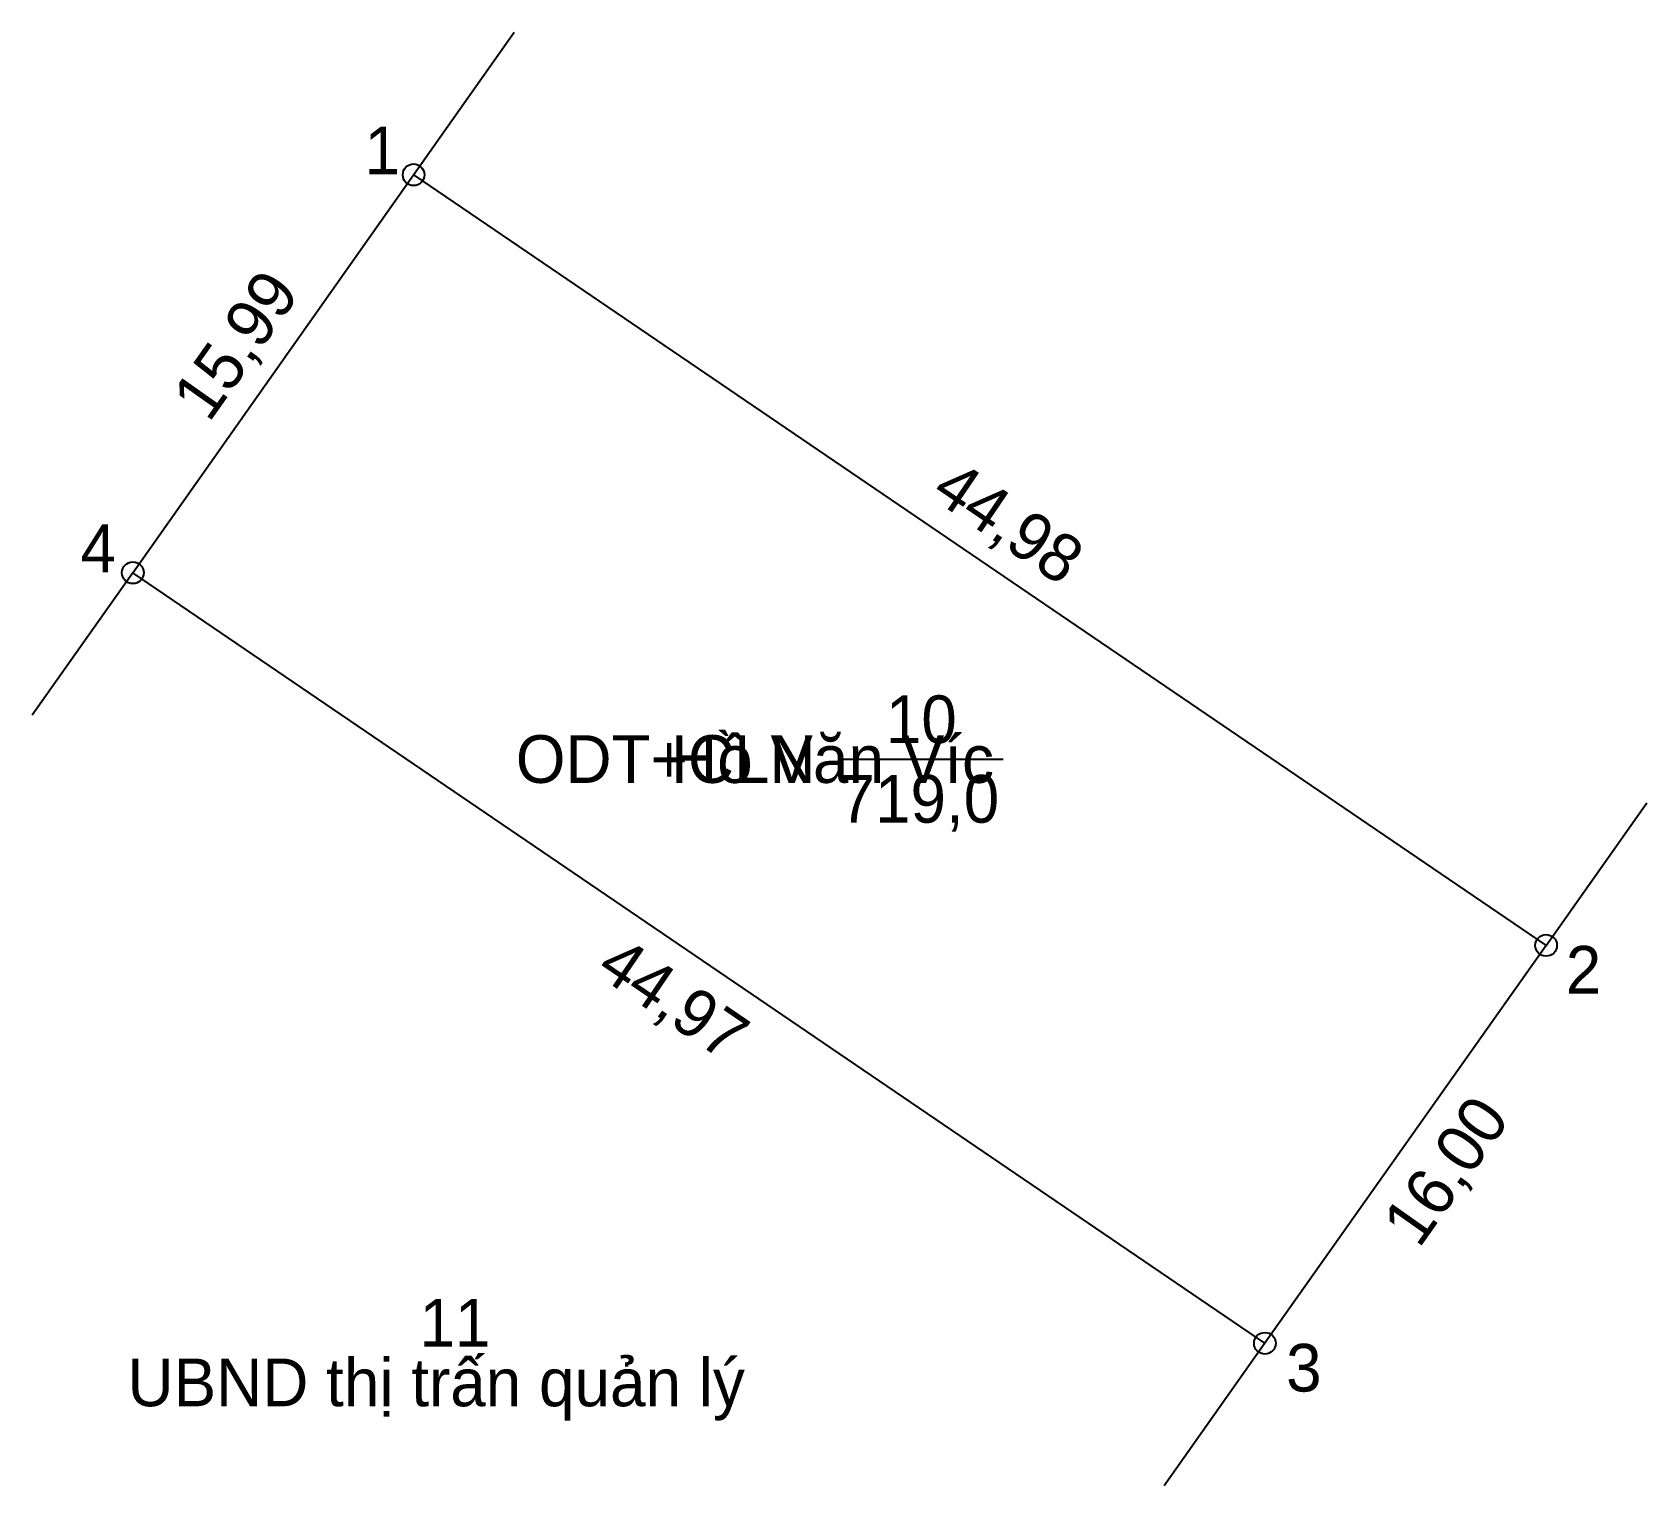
# Model space of a CAD drawing. Extents: x 535899.1 to 535952.1, y 1839392.7 to 1839440.4.
import ezdxf

# ---------------------------------------------------------------- set-up
doc = ezdxf.new("R2010")
doc.units = 0
for name, color, linetype in [('CanhThua', 7, 'Continuous'), ('ChieuDaiCanhThua', 7, 'Continuous'), ('MocDinhThua', 7, 'Continuous'), ('NhanDiaChinhThua', 7, 'Continuous'), ('NhanTuCan', 7, 'Continuous'), ('RauThua', 7, 'Continuous'), ('SoHieuDinhThua', 7, 'Continuous'), ('TenChuLanCan', 7, 'Continuous'), ('TenChuSuDung', 7, 'Continuous')]:
    doc.layers.add(name, color=color, linetype=linetype)

msp = doc.modelspace()

# ---------------------------------------------------------------- linework, layer by layer
at = {"layer": 'CanhThua'}
for p, q in [((535902.43, 1839422.66), (535911.65, 1839435.73)), ((535911.65, 1839435.73), (535948.83, 1839410.42)), ((535939.6, 1839397.35), (535902.43, 1839422.66)), ((535948.83, 1839410.42), (535939.6, 1839397.35))]:
    msp.add_line(p, q, dxfattribs=at)
at = {"layer": 'MocDinhThua'}
for centre in [(535911.65, 1839435.73), (535902.43, 1839422.66), (535948.83, 1839410.42), (535939.6, 1839397.35)]:
    msp.add_circle(centre, 0.356, dxfattribs=at)
at = {"layer": 'NhanDiaChinhThua'}
msp.add_line((535925.63, 1839416.54), (535931.004, 1839416.54), dxfattribs=at)
at = {"layer": 'RauThua'}
for p, q in [((535911.65, 1839435.73), (535914.95, 1839440.411)), ((535902.43, 1839422.66), (535899.129, 1839417.979)), ((535948.83, 1839410.42), (535952.135, 1839415.098)), ((535939.6, 1839397.35), (535936.296, 1839392.672))]:
    msp.add_line(p, q, dxfattribs=at)

# ---------------------------------------------------------------- texts
at = {"layer": 'ChieuDaiCanhThua'}
for s, rotation, p in [('15,99', 54.7996, (535904.926, 1839427.558)), ('44,98', 325.7552, (535928.582, 1839425.151)), ('44,97', 325.7481, (535917.581, 1839409.499)), ('16,00', 54.7704, (535944.656, 1839400.435))]:
    msp.add_text(s, height=1.5673, rotation=rotation, dxfattribs=at).set_placement(p)
at = {"layer": 'NhanDiaChinhThua'}
for s, p in [('10', (535927.152, 1839417.062)), ('ODT+CLN', (535915.005, 1839415.756)), ('719,0', (535925.631, 1839414.45))]:
    msp.add_text(s, height=1.5673, dxfattribs=at).set_placement(p)
at = {"layer": 'NhanTuCan'}
msp.add_text('11', height=1.5673, dxfattribs=at).set_placement((535911.841, 1839397.241))
at = {"layer": 'SoHieuDinhThua'}
for s, p in [('1', (535910.035, 1839435.748)), ('4', (535900.713, 1839422.678)), ('2', (535949.477, 1839408.835)), ('3', (535940.295, 1839395.764))]:
    msp.add_text(s, height=1.567, dxfattribs=at).set_placement(p)
at = {"layer": 'TenChuLanCan'}
msp.add_text('UBND thị trấn quản lý', height=1.56734, dxfattribs=at).set_placement((535902.255, 1839395.282))
at = {"layer": 'TenChuSuDung'}
msp.add_text('Hồ Văn Víc', height=1.5673, dxfattribs=at).set_placement((535920.102, 1839415.756))

doc.saveas('drawing.dxf')
